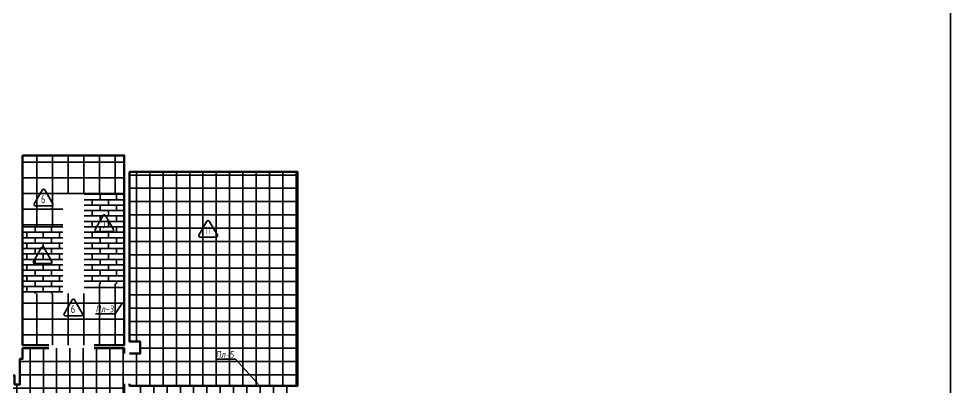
# Model space of a CAD drawing. Header units: millimetres. Extents: x -510890 to 418982, y -118257 to 141350.
# Drawn here: x -22351 to 12561, y -52691 to -38887 of the extents above; entities that cross this region are included whole.
import ezdxf
from ezdxf import colors
from ezdxf.entities.mleader import LeaderData, LeaderLine
from ezdxf.enums import TextEntityAlignment as Align
from ezdxf.math import Vec2, Vec3

# ---------------------------------------------------------------- set-up
doc = ezdxf.new("R2010")
doc.units = ezdxf.units.MM
doc.layers.add('АР_Площадь контур', color=220, linetype='Continuous', lineweight=35, plot=False)
doc.styles.add('ISOCPEUR', font='isocpeur.ttf', dxfattribs={"height": 800})
doc.styles.add('Архитект', font='isocpeur.ttf', dxfattribs={"width": 0.8, "oblique": 8})
pattern_1 = [(90, (2999.9, -126491.3), (-498.475, 0), []), (180, (2999.9, -126491.3), (-6e-14, -498.475), [])]
pattern_2 = [(90, (2999.9, -126491.3), (-587.375, 0), []), (180, (2999.9, -126491.3), (-6e-14, -587.375), [])]
pattern_3 = [(0, (209610.45, -28798.6), (0, 203.2254), []), (90, (209610.45, -28798.6), (-304.8, 203.2254), [203.2254, -203.2254])]

msp = doc.modelspace()

# ---------------------------------------------------------------- hatches: boundary and pattern name
at = {"layer": 'АР_Площадь контур', "true_color": 0x000000}
h = msp.add_hatch(dxfattribs=at)
h.set_pattern_fill('ANSI37', color=18, scale=185, angle=45)
h.set_pattern_definition(pattern_2)
h.paths.add_polyline_path([(-22200.8, -46654.8), (-20698.3, -46654.8), (-20698.3, -45454.7), (-18390.8, -45454.7), (-18390.8, -44005.6), (-22200.8, -44005.6)])
at = {"layer": 'АР_Площадь контур', "true_color": 0x000000, "transparency": 33554687}
h = msp.add_hatch(dxfattribs=at)
h.set_pattern_fill('ANSI37', color=18, scale=157, angle=45, style=0)
h.set_pattern_definition(pattern_1)
h.paths.add_polyline_path([(-11900.8, -52629.5), (-18190.8, -52631.7), (-18190.8, -52555.6), (-18390.8, -52555.6), (-18390.8, -51425.6), (-17790.8, -51425.6), (-17790.8, -50975.6), (-18190.8, -50975.6), (-18190.8, -49417.6), (-18190.8, -48177.6), (-18190.8, -44625.2), (-11900.8, -44625.2)])
at = {"layer": 'АР_Площадь контур', "true_color": 0xffffff}
h = msp.add_hatch(dxfattribs=at)
h.set_pattern_fill('AR-BRSTD', scale=3)
h.set_pattern_definition(pattern_3)
h.paths.add_polyline_path([(-19893.2, -48814.8), (-18395.8, -48814.8), (-18395.8, -45454.8), (-19893.2, -45454.8)])
h = msp.add_hatch(dxfattribs=at)
h.set_pattern_fill('AR-BRSTD', scale=3)
h.set_pattern_definition(pattern_3)
h.paths.add_polyline_path([(-22200.8, -46654.8), (-20698.3, -46654.8), (-20698.3, -49174.8), (-22200.8, -49174.8)])
at = {"layer": 'АР_Площадь контур', "true_color": 0x000000}
h = msp.add_hatch(dxfattribs=at)
h.set_pattern_fill('ANSI37', color=18, scale=185, angle=45)
h.set_pattern_definition(pattern_2)
h.paths.add_polyline_path([(-22200.8, -49174.8), (-19893.2, -49174.8), (-19893.2, -48814.8), (-18390.8, -48814.8), (-18390.8, -51105.6), (-22200.8, -51105.6)])
at = {"layer": 'АР_Площадь контур', "true_color": 0x000000, "transparency": 33554687}
h = msp.add_hatch(dxfattribs=at)
h.set_pattern_fill('ANSI37', color=18, scale=157, angle=45, style=0)
h.set_pattern_definition(pattern_1)
h.paths.add_polyline_path([(-18390.8, -64835.6), (-22200.8, -64835.6), (-22200.8, -54583.1), (-22500.8, -54583.1), (-22500.8, -55295.6), (-26130.8, -55295.6), (-26130.8, -54508.2), (-26330.8, -54508.2), (-26330.8, -52808.2), (-26130.8, -52808.2), (-26130.8, -52246.8), (-22500.8, -52246.8), (-22500.8, -52583.1), (-22300.8, -52583.1), (-22300.8, -51625.6), (-22200.8, -51625.6), (-22200.8, -51225.6), (-18390.8, -51225.6), (-18390.8, -62985.9), (-18190.8, -62985.9), (-18190.8, -62515.6), (-12000.8, -62515.6), (-12000.8, -64735.6), (-18190.8, -64735.6), (-18190.8, -64485.8), (-18390.8, -64485.9)])
h = msp.add_hatch(dxfattribs=at)
h.set_pattern_fill('ANSI37', color=18, scale=157, angle=45, style=0)
h.set_pattern_definition([(90, (-131938.25, -125721.33), (-498.475, 0), []), (180, (-131938.25, -125721.33), (-6e-14, -498.475), [])])
h.paths.add_polyline_path([(-11900.8, -60905.6), (-11900.8, -61675.6), (-18190.8, -61675.6), (-18190.8, -54630.7), (-18390.8, -54630.7), (-18390.8, -53130.7), (-18190.8, -53130.7), (-18190.8, -52630.6), (-11900.8, -52630.6)])

# ---------------------------------------------------------------- linework, layer by layer
at = {"layer": 'АР_Площадь контур', "ltscale": 40}
msp.add_lwpolyline([(12561.2, -118257.2), (-72965.9, -118257.2), (-72965.9, -34460), (12561.2, -34460)], close=True, dxfattribs=at)
at = {"layer": 'АР_Площадь контур', "lineweight": 60}
for points in [[(-22200.8, -44005.8), (-18390.8, -44005.8), (-18390.8, -51105.6), (-19520.8, -51105.6)], [(-21220.8, -51105.6), (-22200.8, -51105.6), (-22200.8, -44005.8)], [(-18190.8, -52555.6), (-18190.8, -52630.6), (-11900.8, -52630.6), (-11900.8, -44625.2), (-18190.8, -44625.2), (-18190.8, -50975.6), (-17790.8, -50975.6), (-17790.8, -51425.6), (-18190.8, -51425.6)], [(-22600.8, -52246.8), (-22500.8, -52246.8), (-22500.8, -52583.2), (-22300.8, -52583.2), (-22300.8, -51625.6), (-22200.8, -51625.6), (-22200.8, -51225.6), (-21220.8, -51225.6)], [(-19520.8, -51225.6), (-18390.8, -51225.6), (-18390.8, -51425.6)], [(-18390.8, -52555.6), (-18390.8, -55869.1)]]:
    msp.add_lwpolyline(points, dxfattribs=at)
at = {"layer": 'АР_Площадь контур', "linetype": 'Continuous'}
for points in [[(-21719.8, -45899.7), (-21113.6, -45899.7, 0.5773495), (-21070.3, -45824.7), (-21373.4, -45299.7, 0.5773541), (-21460, -45299.7), (-21763.1, -45824.7, 0.5773491), (-21719.8, -45899.7, 0.0000017)], [(-19445.1, -46854.8), (-18838.9, -46854.8, 0.5773495), (-18795.6, -46779.8), (-19098.7, -46254.8, 0.5773541), (-19185.3, -46254.8), (-19488.4, -46779.8, 0.5773491), (-19445.1, -46854.8, 0.0000017)], [(-15554.4, -47071.1), (-14948.2, -47071.1, 0.5773495), (-14904.9, -46996.1), (-15208, -46471.1, 0.5773541), (-15294.6, -46471.1), (-15597.7, -46996.1, 0.5773491), (-15554.4, -47071.1, 0.0000017)], [(-21752.7, -48054.8), (-21146.4, -48054.8, 0.5773495), (-21103.1, -47979.8), (-21406.3, -47454.8, 0.5773541), (-21492.9, -47454.8), (-21796, -47979.8, 0.5773491), (-21752.7, -48054.8, 0.0000017)], [(-20601.4, -50010.2), (-19995.2, -50010.2, 0.5773495), (-19951.9, -49935.2), (-20255, -49410.2, 0.5773541), (-20341.6, -49410.2), (-20644.7, -49935.2, 0.5773491), (-20601.4, -50010.2, 0.0000017)]]:
    msp.add_lwpolyline(points, format="xyb", dxfattribs=at)

# ---------------------------------------------------------------- texts
at = {"layer": 'АР_Площадь контур', "linetype": 'Continuous', "style": 'ISOCPEUR', "width": 0.7}
for s, p in [('6', (-21433.4, -45798)), ('7', (-19158.6, -46753.1)), ('11', (-15267.9, -46969.4)), ('7', (-21466.2, -47953.1)), ('6', (-20314.9, -49908.5))]:
    msp.add_text(s, height=300, dxfattribs=at).set_placement(p, align=Align.CENTER)

# ---------------------------------------------------------------- leaders
at = {"layer": 'АР_Площадь контур'}
ml = msp.add_multileader_mtext('Standard', dxfattribs=at)
ml.set_content('Пл-3', color=256, style='Архитект')
ml.set_leader_properties(color=256, linetype='ByLayer', lineweight=-1)
ml.build(insert=Vec2(0, 0))
ml.multileader.update_dxf_attribs({"text_left_attachment_type": 6, "text_right_attachment_type": 6, "dogleg_length": 25, "arrow_head_size": 200})
ctx = ml.context
ctx.base_point, ctx.char_height, ctx.arrow_head_size, ctx.landing_gap_size, ctx.plane_origin = Vec3(-19565, -49933.7), 250, 200, 100, Vec3(-33291.3, -49916.2)
ctx.left_attachment, ctx.right_attachment = 6, 6
notes = []
notes.append((ctx, [(0, (1, 1, 0), (-18729.7, -49933.7), (-1, 0), 25, [(1, [(-18390.8, -49441.9)], 0, [])])]))
ctx.mtext.insert, ctx.mtext.width, ctx.mtext.defined_height, ctx.mtext.line_spacing_style, ctx.mtext.flow_direction = Vec3(-19465, -49633.7), 3549.472, 1007.6, 2, 5
ml = msp.add_multileader_mtext('Standard', dxfattribs=at)
ml.set_content('Пл-5', color=256, style='Архитект')
ml.set_leader_properties(color=256, linetype='ByLayer', lineweight=-1)
ml.build(insert=Vec2(0, 0))
ml.multileader.update_dxf_attribs({"text_left_attachment_type": 6, "text_right_attachment_type": 6, "dogleg_length": 25, "arrow_head_size": 200})
ctx = ml.context
ctx.base_point, ctx.char_height, ctx.arrow_head_size, ctx.landing_gap_size, ctx.plane_origin = Vec3(-15065.8, -51635.8), 250, 200, 100, Vec3(-27951.8, -51877.4)
ctx.left_attachment, ctx.right_attachment = 6, 6
notes.append((ctx, [(0, (1, 1, 0), (-14230.5, -51635.8), (-1, 0), 25, [(1, [(-13317.6, -52630)], 0, [])])]))
ctx.mtext.insert, ctx.mtext.width, ctx.mtext.defined_height, ctx.mtext.line_spacing_style, ctx.mtext.flow_direction = Vec3(-14965.8, -51335.8), 3549.472, 1007.6, 2, 5
for ctx, leaders in notes:
    for number, flags, end, landing, length, lines in leaders:
        leader = LeaderData()
        leader.index, (leader.has_last_leader_line, leader.has_dogleg_vector, leader.attachment_direction) = number, flags
        leader.last_leader_point, leader.dogleg_vector, leader.dogleg_length = Vec3(end), Vec3(landing), length
        for number, points, colour, breaks in lines:
            line = LeaderLine()
            line.index, line.vertices, line.color, line.breaks = number, Vec3.list(points), colors.encode_raw_color(colour), breaks
            leader.lines.append(line)
        ctx.leaders.append(leader)

doc.saveas('drawing.dxf')
